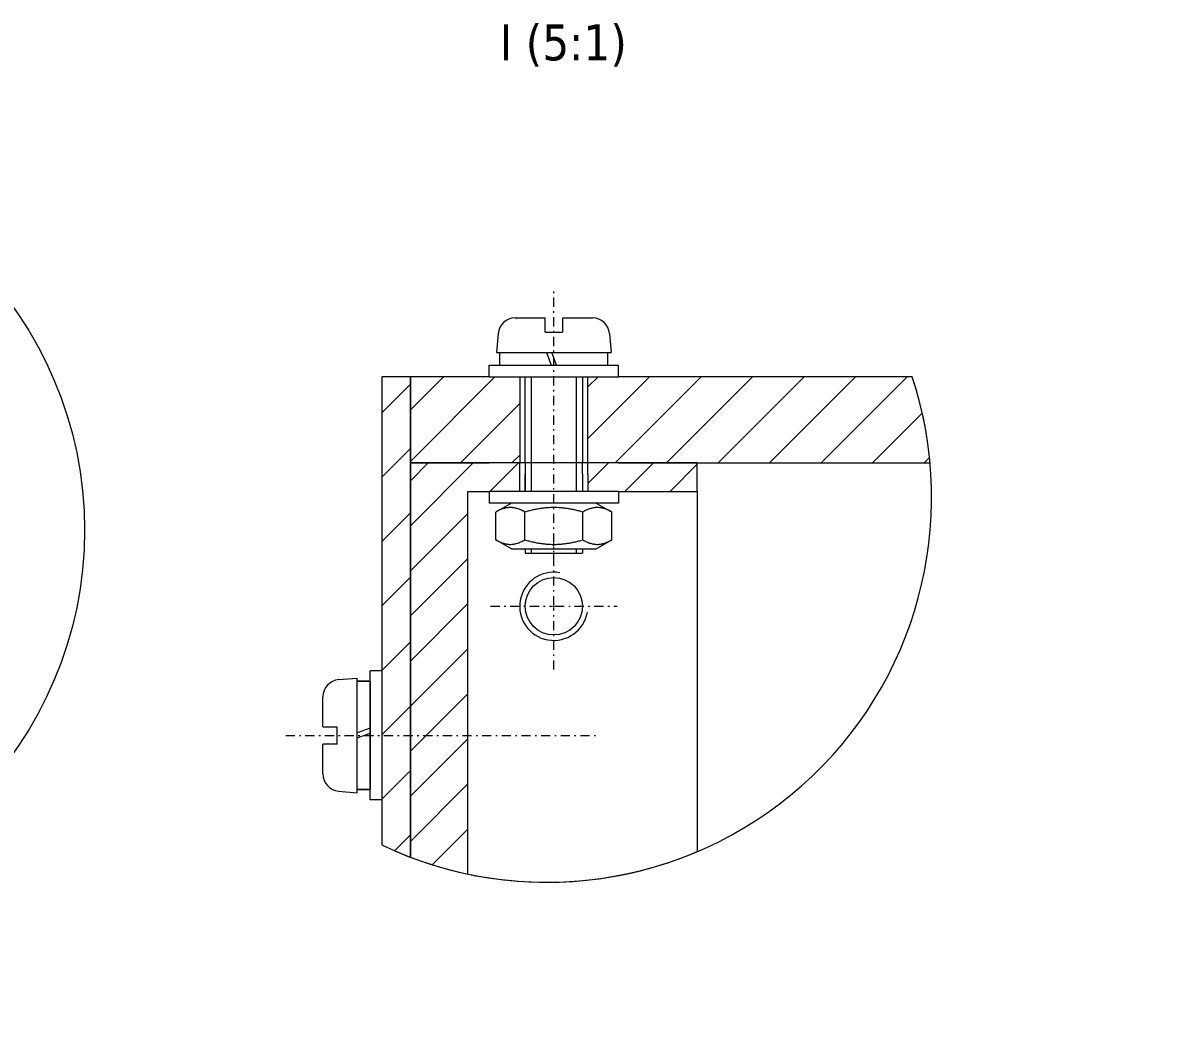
# Model space of a CAD drawing. Header units: millimetres. Extents: x 651 to 8859, y -354 to 894.
# Drawn here: x 2362.5 to 2442.6, y -52.2 to 17 of the extents above; entities that cross this region are included whole.
import ezdxf

# ---------------------------------------------------------------- set-up
doc = ezdxf.new("R2010")
doc.units = ezdxf.units.MM
doc.linetypes.add('DASHDOT2', pattern=[12.7, 6.35, -3.175, 0, -3.175])
for name, color, linetype, lineweight in [('cienka', 7, 'Continuous', 9), ('SYMETRIA SRUB', 7, 'DASHDOT2', 9), ('Widoczne (ISO)', 7, 'Continuous', 18), ('Widoczne wąskie (ISO)', 7, 'Continuous', 9)]:
    doc.layers.add(name, color=color, linetype=linetype, lineweight=lineweight)
doc.styles.get("Standard").update_dxf_attribs({"font": 'tahoma.ttf'})

# ---------------------------------------------------------------- blocks, each defined once
blk = doc.blocks.new('*U255')
at = {"layer": 'SYMETRIA SRUB', "color": 0, "linetype": 'DASHDOT2', "ltscale": 0.1, "transparency": 16777216}
blk.add_line((-11.71, 0), (10.194, 0), dxfattribs=at)
blk = doc.blocks.new('*U256')
at = {"layer": 'Widoczne wąskie (ISO)', "color": 0, "linetype": 'DASHDOT2', "ltscale": 0.1, "transparency": 16777216}
blk.add_line((0, -12.272), (0, 6.623), dxfattribs=at)
blk = doc.blocks.new('*U774')
at = {"layer": 'Widoczne wąskie (ISO)', "color": 0, "linetype": 'DASHDOT2', "ltscale": 0.1, "transparency": 16777216}
for p, q in [((0, 0.08164), (0, 4.4082)), ((-4.4082, 0), (-0.08164, 0)), ((0.08164, 0), (4.4082, 0)), ((0, -4.4082), (0, -0.08164))]:
    blk.add_line(p, q, dxfattribs=at)
at = {"layer": 'Widoczne wąskie (ISO)', "color": 0, "linetype": 'Continuous', "ltscale": 0.1, "transparency": 16777216}
for p, q in [((-0.04082, 0), (0.04082, 0)), ((0, -0.04082), (0, 0.04082))]:
    blk.add_line(p, q, dxfattribs=at)

msp = doc.modelspace()

# ---------------------------------------------------------------- hatches: boundary and pattern name
at = {"layer": 'Widoczne wąskie (ISO)'}
h = msp.add_hatch(dxfattribs=at)
h.set_pattern_fill('ANSI31', color=256, scale=0.7)
h.paths.add_polyline_path([(2530.308, -23.134), (2522.687, -23.134), (2522.687, -25.134), (2524.808, -25.134), (2530.308, -25.134)])
h.paths.add_polyline_path([(2522.687, -23.134), (2522.687, -25.134)], flags=17)
h.paths.add_polyline_path([(2514.308, -25.134), (2515.808, -25.134), (2517.929, -25.134), (2517.929, -23.134), (2510.308, -23.134), (2510.308, -45.134), (2514.308, -45.134)])
h.paths.add_polyline_path([(2517.929, -23.134), (2517.929, -25.134)], flags=17)
h.paths.add_polyline_path([(2530.308, -11.134), (2524.808, -11.134), (2522.687, -11.134), (2522.687, -13.134), (2530.308, -13.134)])
h.paths.add_polyline_path([(2522.687, -11.134), (2522.687, -11.134), (2522.687, -13.134), (2522.687, -13.134)])
edge = h.paths.add_edge_path()
edge.add_arc((2523.157, -22.808), 26.824, 109.26204, 118.62067)
edge.add_line((2510.308, 0.739), (2510.308, -13.134))
edge.add_line((2510.308, -13.134), (2517.929, -13.134))
edge.add_line((2517.929, -13.134), (2517.929, -11.134))
edge.add_line((2517.929, -11.134), (2515.808, -11.134))
edge.add_line((2515.808, -11.134), (2515.808, -11.134))
edge.add_line((2515.808, -11.134), (2514.308, -11.134))
edge.add_line((2514.308, -11.134), (2514.308, 2.515))
h.paths.add_polyline_path([(2517.929, -11.134), (2517.929, -13.134)], flags=16)
h.paths.add_polyline_path([(2478.074, -23.459), (2470.453, -23.459), (2470.453, -25.459), (2472.574, -25.459), (2478.074, -25.459)])
h.paths.add_polyline_path([(2470.453, -23.459), (2470.453, -25.459)])
edge = h.paths.add_edge_path()
edge.add_line((2465.695, -23.459), (2458.074, -23.459))
edge.add_line((2458.074, -23.459), (2458.074, -47.413))
edge.add_arc((2467.039, -22.131), 26.824, 250.47476, 259.33288)
edge.add_line((2462.074, -48.492), (2462.074, -25.459))
edge.add_line((2462.074, -25.459), (2463.574, -25.459))
edge.add_line((2463.574, -25.459), (2465.695, -25.459))
edge.add_line((2465.695, -25.459), (2465.695, -23.459))
h.paths.add_polyline_path([(2465.695, -23.459), (2465.695, -25.459)], flags=17)
h.paths.add_polyline_path([(2478.074, -11.459), (2472.574, -11.459), (2470.453, -11.459), (2470.453, -13.459), (2478.074, -13.459)])
h.paths.add_polyline_path([(2470.453, -11.459), (2470.074, -11.459), (2470.074, -13.459), (2470.453, -13.459)])
edge = h.paths.add_edge_path()
edge.add_arc((2467.039, -22.131), 26.824, 100.66712, 109.52524)
edge.add_line((2458.074, 3.151), (2458.074, -13.459))
edge.add_line((2458.074, -13.459), (2465.695, -13.459))
edge.add_line((2465.695, -13.459), (2465.695, -11.459))
edge.add_line((2465.695, -11.459), (2463.574, -11.459))
edge.add_line((2463.574, -11.459), (2463.574, -11.459))
edge.add_line((2463.574, -11.459), (2462.074, -11.459))
edge.add_line((2462.074, -11.459), (2462.074, 4.23))
h.paths.add_polyline_path([(2466.074, -11.459), (2465.695, -11.459), (2465.695, -13.459), (2466.074, -13.459)])
h.paths.add_polyline_path([(2409.534, -13.686), (2404.034, -13.686), (2401.913, -13.686), (2401.913, -14.486), (2401.913, -15.686), (2404.034, -15.686), (2409.534, -15.686)])
h.paths.add_polyline_path([(2393.534, -15.686), (2395.034, -15.686), (2397.155, -15.686), (2397.155, -14.486), (2397.155, -13.686), (2395.034, -13.686), (2389.534, -13.686), (2389.534, -32.686), (2393.534, -32.686)])
edge = h.paths.add_edge_path()
edge.add_line((2393.534, -32.686), (2389.534, -32.686))
edge.add_line((2389.534, -32.686), (2389.534, -41.179))
edge.add_arc((2399.049, -16.099), 26.824, 249.22474, 258.13632)
edge.add_line((2393.534, -42.351), (2393.534, -32.686))
edge = h.paths.add_edge_path()
edge.add_arc((2211.73, -17.886), 26.824, 100.54636, 109.39935)
edge.add_line((2202.82, 7.415), (2202.82, -12.423))
edge.add_line((2202.82, -12.423), (2210.441, -12.423))
edge.add_line((2210.441, -12.423), (2210.441, -10.423))
edge.add_line((2210.441, -10.423), (2208.32, -10.423))
edge.add_line((2208.32, -10.423), (2206.82, -10.423))
edge.add_line((2206.82, -10.423), (2206.82, 8.485))
edge = h.paths.add_edge_path()
edge.add_line((2206.82, -24.423), (2208.32, -24.423))
edge.add_line((2208.32, -24.423), (2210.441, -24.423))
edge.add_line((2210.441, -24.423), (2210.441, -22.423))
edge.add_line((2210.441, -22.423), (2202.82, -22.423))
edge.add_line((2202.82, -22.423), (2202.82, -43.188))
edge.add_arc((2211.73, -17.886), 26.824, 250.60065, 259.45364)
edge.add_line((2206.82, -44.257), (2206.82, -24.423))
h.paths.add_polyline_path([(2210.441, -22.423), (2210.441, -24.423)], flags=17)
h.paths.add_polyline_path([(2215.199, -22.423), (2215.199, -24.423)], flags=17)
h.paths.add_polyline_path([(2222.82, -22.423), (2215.199, -22.423), (2215.199, -24.423), (2217.32, -24.423), (2222.82, -24.423)])
h.paths.add_polyline_path([(2222.82, -10.423), (2217.32, -10.423), (2215.199, -10.423), (2215.199, -12.423), (2222.82, -12.423)])
h.paths.add_polyline_path([(2215.199, -10.423), (2214.82, -10.423), (2214.82, -12.423), (2215.199, -12.423)])
h.paths.add_polyline_path([(2210.441, -10.423), (2210.441, -12.423)], flags=17)
h.paths.add_polyline_path([(2147.595, -9.099), (2149.095, -9.099), (2151.216, -9.099), (2151.216, -7.899), (2151.216, -7.099), (2149.095, -7.099), (2143.595, -7.099), (2143.595, -23.72), (2147.595, -23.72), (2147.595, -22.599)])
h.paths.add_polyline_path([(2147.595, -23.72), (2143.595, -23.72), (2147.595, -23.72), (2147.595, -24.079)])
edge = h.paths.add_edge_path()
edge.add_line((2147.595, -29.599), (2147.595, -28.478))
edge.add_line((2147.595, -28.478), (2143.595, -28.478))
edge.add_line((2143.595, -28.478), (2143.595, -42.44))
edge.add_arc((2150.815, -16.606), 26.824, 254.38651, 263.10634)
edge.add_line((2147.595, -43.236), (2147.595, -29.599))
h.paths.add_polyline_path([(2147.595, -28.478), (2143.595, -28.478)])
h.paths.add_polyline_path([(2163.595, -7.099), (2158.095, -7.099), (2155.974, -7.099), (2155.974, -7.899), (2155.974, -9.099), (2158.095, -9.099), (2163.595, -9.099)])
h.paths.add_polyline_path([(2155.974, -7.899), (2155.974, -7.099), (2155.595, -7.099), (2155.595, -7.899), (2155.595, -9.099), (2155.974, -9.099)])
h.paths.add_polyline_path([(2151.216, -7.899), (2151.595, -7.099), (2151.216, -7.099), (2151.216, -7.899), (2151.216, -9.099)])
h = msp.add_hatch(dxfattribs=at)
h.set_pattern_fill('ANSI31', color=256)
h.paths.add_polyline_path([(2456.618, -95.762), (2446.621, -95.762), (2446.619, -95.762), (2456.616, -95.762)], flags=17)
h.paths.add_polyline_path([(2456.616, -91.004), (2446.619, -91.004), (2446.621, -91.004), (2456.618, -91.004)], flags=17)
edge = h.paths.add_edge_path()
edge.add_line((2456.616, -86.762), (2446.619, -86.762))
edge.add_line((2446.619, -86.762), (2446.619, -82.004))
edge.add_line((2446.619, -82.004), (2456.616, -82.004))
edge.add_line((2456.616, -82.004), (2456.616, -79.883))
edge.add_line((2456.616, -79.883), (2442.619, -79.883))
edge.add_line((2442.619, -79.883), (2442.619, -73.598))
edge.add_arc((2459.239, -94.653), 26.824, 128.2864, 133.95972)
edge.add_line((2440.619, -75.344), (2440.619, -113.961))
edge.add_arc((2459.239, -94.653), 26.824, 226.04028, 231.7136)
edge.add_line((2442.619, -115.708), (2442.619, -97.883))
edge.add_line((2442.619, -97.883), (2456.619, -97.883))
edge.add_line((2456.619, -97.883), (2456.619, -96.633))
edge.add_line((2456.619, -96.633), (2456.616, -96.633))
edge.add_line((2456.616, -96.633), (2456.616, -95.762))
edge.add_line((2456.616, -95.762), (2446.619, -95.762))
edge.add_line((2446.619, -95.762), (2446.619, -91.004))
edge.add_line((2446.619, -91.004), (2456.616, -91.004))
edge.add_line((2456.616, -91.004), (2456.616, -90.133))
edge.add_line((2456.616, -90.133), (2456.617, -89.133))
edge.add_line((2456.617, -89.133), (2456.616, -89.133))
edge.add_line((2456.616, -89.133), (2456.616, -86.762))
edge = h.paths.add_edge_path()
edge.add_arc((2523.157, -22.808), 26.824, 118.62067, 123.61216)
edge.add_line((2508.308, -0.468), (2508.308, -23.134))
edge.add_line((2508.308, -23.134), (2510.308, -23.134))
edge.add_line((2510.308, -23.134), (2510.308, 0.739))
edge = h.paths.add_edge_path()
edge.add_arc((2467.039, -22.131), 26.824, 109.52524, 114.12834)
edge.add_line((2456.074, 2.35), (2456.074, -46.612))
edge.add_arc((2467.039, -22.131), 26.824, 245.87166, 250.47476)
edge.add_line((2458.074, -47.413), (2458.074, 3.151))
edge = h.paths.add_edge_path()
edge.add_line((2389.534, -7.686), (2387.534, -7.686))
edge.add_line((2387.534, -7.686), (2387.534, -40.326))
edge.add_arc((2399.049, -16.099), 26.824, 244.5792, 249.22474)
edge.add_line((2389.534, -41.179), (2389.534, -7.686))
h = msp.add_hatch(dxfattribs=at)
h.set_pattern_fill('ANSI31', color=256, scale=0.8)
edge = h.paths.add_edge_path()
edge.add_spline(control_points=[(2099.339, -97.486), (2098.815, -96.532), (2098.48, -95.514), (2098.188, -93.456), (2098.206, -92.466), (2098.339, -91.486)], knot_values=[0, 0, 0, 0, 0.326527, 0.326527, 0.62376, 0.62376, 0.62376, 0.62376], degree=3, periodic=0)
edge.add_line((2098.339, -91.486), (2081.534, -91.486))
edge.add_arc((2108.222, -94.181), 26.824, 174.23465, 180)
edge.add_arc((2108.222, -94.181), 26.824, 180, 187.07824)
edge.add_line((2081.602, -97.486), (2099.339, -97.486))
edge = h.paths.add_edge_path()
edge.add_spline(control_points=[(2111.596, -91.486), (2111.691, -92.513), (2111.722, -93.566), (2111.575, -95.569), (2111.402, -96.561), (2111.067, -97.486)], knot_values=[0.050059, 0.050059, 0.050059, 0.050059, 0.357229, 0.357229, 0.652016, 0.652016, 0.652016, 0.652016], degree=3, periodic=0)
edge.add_line((2111.067, -97.486), (2134.842, -97.486))
edge.add_arc((2108.222, -94.181), 26.824, 352.92176, 360)
edge.add_arc((2108.222, -94.181), 26.824, 0, 5.76535)
edge.add_line((2134.911, -91.486), (2111.596, -91.486))
edge = h.paths.add_edge_path()
edge.add_spline(control_points=[(2024.227, -97.174), (2023.678, -97.149), (2023.143, -97.065), (2021.926, -96.76), (2021.337, -96.483), (2020.322, -95.756), (2019.9, -95.278), (2019.088, -93.971), (2018.68, -92.94), (2018.387, -91.486)], knot_values=[1.388701, 1.388701, 1.388701, 1.388701, 1.654453, 1.654453, 2.079839, 2.079839, 2.547158, 2.547158, 3.184858, 3.184858, 3.184858, 3.184858], degree=3, periodic=0)
edge.add_line((2018.387, -91.486), (2011.223, -91.486))
edge.add_arc((2038.022, -92.655), 26.824, 177.50299, 180)
edge.add_arc((2038.022, -92.655), 26.824, 180, 190.37628)
edge.add_line((2011.636, -97.486), (2024.227, -97.486))
edge.add_line((2024.227, -97.486), (2024.227, -97.174))
edge = h.paths.add_edge_path()
edge.add_spline(control_points=[(2046.665, -97.486), (2046.22, -96.841), (2045.92, -96.127), (2045.58, -94.701), (2045.515, -94.016), (2045.516, -92.718), (2045.569, -92.098), (2045.659, -91.486)], knot_values=[0, 0, 0, 0, 0.235095, 0.235095, 0.439756, 0.439756, 0.624355, 0.624355, 0.624355, 0.624355], degree=3, periodic=0)
edge.add_line((2045.659, -91.486), (2039.425, -91.486))
edge.add_line((2039.425, -91.486), (2039.425, -97.486))
edge.add_line((2039.425, -97.486), (2046.665, -97.486))
edge = h.paths.add_edge_path()
edge.add_spline(control_points=[(2029.701, -91.486), (2029.538, -92.794), (2029.249, -93.8), (2028.593, -95.155), (2028.229, -95.684), (2027.385, -96.433), (2026.976, -96.678), (2026.028, -97.042), (2025.501, -97.139), (2024.725, -97.185), (2024.474, -97.185), (2024.227, -97.174)], knot_values=[0.051653, 0.051653, 0.051653, 0.051653, 0.46888, 0.46888, 0.778646, 0.778646, 1.01269, 1.01269, 1.268478, 1.268478, 1.388701, 1.388701, 1.388701, 1.388701], degree=3, periodic=0)
edge.add_line((2024.227, -97.174), (2024.227, -97.486))
edge.add_line((2024.227, -97.486), (2029.425, -97.486))
edge.add_line((2029.425, -97.486), (2039.425, -97.486))
edge.add_line((2039.425, -97.486), (2039.425, -91.486))
edge.add_line((2039.425, -91.486), (2036.227, -91.486))
edge.add_line((2036.227, -91.486), (2034.227, -91.486))
edge.add_line((2034.227, -91.486), (2029.701, -91.486))
edge = h.paths.add_edge_path()
edge.add_spline(control_points=[(2059.33, -91.486), (2059.397, -93.435), (2059.282, -95.589), (2059.124, -97.486)], knot_values=[0.04955, 0.04955, 0.04955, 0.04955, 0.623453, 0.623453, 0.623453, 0.623453], degree=3, periodic=0)
edge.add_line((2059.124, -97.486), (2064.407, -97.486))
edge.add_arc((2038.022, -92.655), 26.824, 349.62372, 360)
edge.add_arc((2038.022, -92.655), 26.824, 360, 362.49701)
edge.add_line((2064.821, -91.486), (2059.33, -91.486))
h.paths.add_polyline_path([(2397.155, -7.686), (2395.034, -7.686), (2389.534, -7.686), (2389.534, -13.686), (2395.034, -13.686), (2397.155, -13.686)])
h.paths.add_polyline_path([(2397.155, -7.686), (2397.155, -13.686)])
h.paths.add_polyline_path([(2151.216, -1.099), (2149.095, -1.099), (2143.595, -1.099), (2143.595, -7.099), (2149.095, -7.099), (2151.216, -7.099)])
edge = h.paths.add_edge_path()
edge.add_line((2172.703, -1.099), (2158.095, -1.099))
edge.add_line((2158.095, -1.099), (2155.974, -1.099))
edge.add_line((2155.974, -1.099), (2155.974, -7.099))
edge.add_line((2155.974, -7.099), (2158.095, -7.099))
edge.add_line((2158.095, -7.099), (2175.898, -7.099))
edge.add_arc((2150.815, -16.606), 26.824, 20.7571, 35.31605)
h.paths.add_polyline_path([(2151.216, -1.099), (2151.216, -7.099)], flags=17)
h.paths.add_polyline_path([(2155.974, -1.099), (2155.974, -7.099)])
h = msp.add_hatch(dxfattribs=at)
h.set_pattern_fill('ANSI31', color=256, scale=0.8)
h.paths.add_polyline_path([(2424.519, -7.686), (2404.034, -7.686), (2401.913, -7.686), (2401.913, -13.686), (2404.034, -13.686), (2409.534, -13.686), (2425.764, -13.686, 0.057298)])
h = msp.add_hatch(dxfattribs=at)
h.set_pattern_fill('ANSI31', color=256, scale=0.7)
h.paths.add_polyline_path([(2517.929, -13.134), (2510.308, -13.134), (2510.308, -23.134), (2517.929, -23.134)])
h.paths.add_polyline_path([(2548.176, -13.134), (2522.687, -13.134), (2522.687, -23.134), (2549.979, -23.134, 0.095568)])
h.paths.add_polyline_path([(2488.074, -13.459), (2470.453, -13.459), (2470.453, -23.459), (2488.074, -23.459)])
h.paths.add_polyline_path([(2465.695, -13.459), (2458.074, -13.459), (2458.074, -23.459), (2465.695, -23.459)])
h.paths.add_polyline_path([(2280.971, -23.026), (2273.35, -23.026), (2273.35, -33.026), (2280.971, -33.026)])
h.paths.add_polyline_path([(2306.602, -23.026), (2285.729, -23.026), (2285.729, -33.026), (2302.516, -33.026, 0.101723)])

# ---------------------------------------------------------------- linework, layer by layer
at = {"layer": 'Widoczne (ISO)'}
for p, q in [((2396.844, -3.586), (2398.934, -3.586)), ((2398.934, -4.586), (2398.934, -3.586)), ((2400.134, -3.586), (2400.134, -4.586)), ((2400.134, -3.586), (2402.225, -3.586)), ((2395.649, -4.681), (2395.534, -5.986)), ((2398.934, -4.586), (2400.134, -4.586)), ((2403.42, -4.681), (2403.534, -5.986)), ((2395.534, -5.986), (2403.534, -5.986)), ((2395.759, -6.886), (2395.759, -5.986)), ((2399.027, -5.986), (2399.354, -6.886)), ((2399.714, -6.886), (2399.387, -5.986)), ((2403.309, -6.886), (2403.309, -5.986)), ((2395.034, -6.886), (2404.034, -6.886)), ((2395.034, -7.686), (2395.034, -6.886)), ((2395.759, -6.886), (2403.309, -6.886)), ((2404.034, -7.686), (2404.034, -6.886)), ((2389.534, -7.686), (2387.534, -7.686)), ((2387.534, -7.686), (2387.534, -40.326)), ((2389.534, -7.686), (2389.534, -13.686)), ((2395.034, -7.686), (2389.534, -7.686)), ((2389.534, -41.179), (2389.534, -7.686)), ((2395.034, -7.686), (2397.534, -7.686)), ((2395.034, -7.686), (2397.534, -7.686)), ((2397.155, -7.686), (2397.155, -13.686)), ((2397.534, -13.686), (2397.534, -7.686)), ((2397.534, -7.686), (2404.034, -7.686)), ((2397.534, -13.686), (2397.534, -7.686)), ((2397.534, -7.686), (2404.034, -7.686)), ((2401.534, -7.686), (2401.534, -13.686)), ((2401.534, -7.686), (2401.534, -13.686)), ((2401.534, -7.686), (2401.534, -13.686)), ((2424.519, -7.686), (2404.034, -7.686)), ((2389.534, -13.686), (2395.034, -13.686)), ((2395.034, -13.686), (2389.534, -13.686)), ((2389.534, -13.686), (2389.534, -41.179)), ((2401.534, -13.686), (2395.034, -13.686)), ((2401.534, -13.686), (2397.155, -13.686)), ((2397.534, -13.686), (2397.534, -14.486)), ((2404.034, -13.686), (2401.534, -13.686)), ((2401.913, -13.686), (2401.534, -13.686)), ((2401.534, -14.486), (2401.534, -13.686)), ((2404.034, -13.686), (2425.764, -13.686)), ((2409.534, -13.686), (2404.034, -13.686)), ((2409.534, -15.686), (2409.534, -13.686)), ((2397.534, -15.686), (2397.534, -14.486)), ((2397.534, -15.686), (2397.534, -14.486)), ((2397.534, -14.486), (2397.534, -15.686)), ((2401.534, -14.486), (2401.534, -15.686)), ((2401.534, -14.486), (2401.534, -15.686)), ((2401.534, -14.486), (2401.534, -15.686)), ((2393.534, -42.351), (2393.534, -15.686)), ((2393.534, -15.686), (2395.034, -15.686)), ((2401.534, -15.686), (2395.034, -15.686)), ((2404.034, -15.686), (2395.034, -15.686)), ((2395.034, -15.686), (2395.034, -16.486)), ((2404.034, -15.686), (2401.534, -15.686)), ((2404.034, -15.686), (2409.534, -15.686)), ((2404.034, -15.686), (2404.034, -16.486)), ((2409.534, -15.686), (2409.534, -40.789)), ((2404.034, -16.486), (2395.034, -16.486)), ((2396.584, -16.486), (2395.493, -17.116)), ((2402.484, -16.486), (2403.576, -17.116)), ((2395.493, -19.056), (2395.493, -17.116)), ((2397.514, -19.056), (2397.514, -17.116)), ((2401.555, -19.056), (2401.555, -17.116)), ((2403.576, -19.056), (2403.576, -17.116)), ((2396.584, -19.686), (2395.493, -19.056)), ((2402.484, -19.686), (2403.576, -19.056)), ((2396.584, -19.686), (2402.484, -19.686)), ((2397.534, -19.686), (2397.534, -19.986)), ((2397.534, -19.986), (2401.534, -19.986)), ((2401.534, -19.686), (2401.534, -19.986)), ((2384.53, -28.8), (2385.834, -28.686)), ((2385.834, -36.686), (2385.834, -28.686)), ((2386.734, -37.186), (2386.734, -28.186)), ((2387.534, -28.186), (2386.734, -28.186)), ((2386.734, -28.911), (2385.834, -28.911)), ((2385.834, -28.911), (2386.734, -28.911)), ((2385.834, -28.911), (2386.734, -28.911)), ((2386.734, -36.461), (2386.734, -28.911)), ((2386.734, -28.911), (2386.734, -36.461)), ((2383.434, -32.086), (2383.434, -29.995)), ((2383.434, -32.086), (2384.434, -32.086)), ((2384.434, -33.286), (2384.434, -32.086)), ((2386.734, -32.178), (2385.834, -32.506)), ((2385.834, -32.866), (2386.734, -32.538)), ((2384.434, -33.286), (2383.434, -33.286)), ((2383.434, -35.376), (2383.434, -33.286)), ((2384.53, -36.572), (2385.834, -36.686)), ((2386.734, -36.461), (2385.834, -36.461)), ((2385.834, -36.461), (2386.734, -36.461)), ((2385.834, -36.461), (2386.734, -36.461)), ((2387.534, -37.186), (2386.734, -37.186))]:
    msp.add_line(p, q, dxfattribs=at)
msp.add_circle((2399.534, -23.686), 2, dxfattribs=at)
for centre, start, end in [((2396.844, -4.786), 90, 175), ((2402.225, -4.786), 5, 90), ((2384.634, -29.995), 95, 180), ((2384.634, -35.376), 180, 265)]:
    msp.add_arc(centre, 1.2, start, end, dxfattribs=at)
for points in [[(2397.514, -17.116), (2396.503, -16.532), (2395.493, -17.116)], [(2401.555, -17.116), (2399.534, -16.532), (2397.514, -17.116)], [(2403.576, -17.116), (2402.566, -16.532), (2401.555, -17.116)], [(2395.493, -19.056), (2396.503, -19.639), (2397.514, -19.056)], [(2397.514, -19.056), (2399.534, -19.639), (2401.555, -19.056)], [(2401.555, -19.056), (2402.566, -19.639), (2403.576, -19.056)]]:
    msp.add_rational_spline(points, [1, 1.15470053838, 1], degree=2, dxfattribs=at)
at = {"layer": 'Widoczne wąskie (ISO)'}
for p, q in [((2397.155, -7.686), (2397.155, -13.686)), ((2397.155, -7.686), (2397.155, -13.686)), ((2397.952, -7.686), (2397.952, -13.686)), ((2397.952, -7.686), (2397.952, -13.686)), ((2401.116, -13.686), (2401.116, -7.686)), ((2401.116, -13.686), (2401.116, -7.686)), ((2401.913, -13.686), (2401.913, -7.686)), ((2401.913, -13.686), (2401.913, -7.686)), ((2397.155, -14.486), (2397.155, -13.686)), ((2397.952, -13.686), (2397.952, -14.486)), ((2401.116, -14.486), (2401.116, -13.686)), ((2401.913, -14.486), (2401.913, -13.686)), ((2397.155, -15.686), (2397.155, -14.486)), ((2397.155, -15.686), (2397.155, -14.486)), ((2397.952, -14.486), (2397.952, -15.686)), ((2397.952, -14.486), (2397.952, -15.686)), ((2401.116, -15.686), (2401.116, -14.486)), ((2401.116, -15.686), (2401.116, -14.486)), ((2401.913, -14.486), (2401.913, -15.686)), ((2401.913, -14.486), (2401.913, -15.686)), ((2397.952, -19.686), (2397.952, -19.986)), ((2401.116, -19.986), (2401.116, -19.686))]:
    msp.add_line(p, q, dxfattribs=at)
msp.add_circle((2339.995, -18.379), 26.824, dxfattribs=at)
for centre, radius, start, end in [((2399.049, -16.099), 26.824, 244.5792, 18.2802), ((2399.049, -16.099), 26.824, 5.16275, 18.2802), ((2399.534, -23.686), 2.379, 80, 350), ((2399.049, -16.099), 26.824, 244.5792, 293.01015)]:
    msp.add_arc(centre, radius, start, end, dxfattribs=at)

# ---------------------------------------------------------------- block references
at = {"layer": 'SYMETRIA SRUB', "linetype": 'DASHDOT2', "ltscale": 0.1}
msp.add_blockref('*U255', (2392.55, -32.686), dxfattribs=at)
at = {"layer": 'Widoczne wąskie (ISO)', "linetype": 'DASHDOT2', "ltscale": 0.1}
for name, p in [('*U256', (2399.534, -8.344)), ('*U774', (2399.534, -23.686))]:
    msp.add_blockref(name, p, dxfattribs=at)

# ---------------------------------------------------------------- texts
at = {"layer": 'cienka', "insert": (2395.769, 16.875), "char_height": 2.5, "attachment_point": 1}
msp.add_mtext_dynamic_manual_height_columns('I (5:1)', width=27.90509, gutter_width=12.5, heights=[0], dxfattribs=at)

doc.saveas('drawing.dxf')
